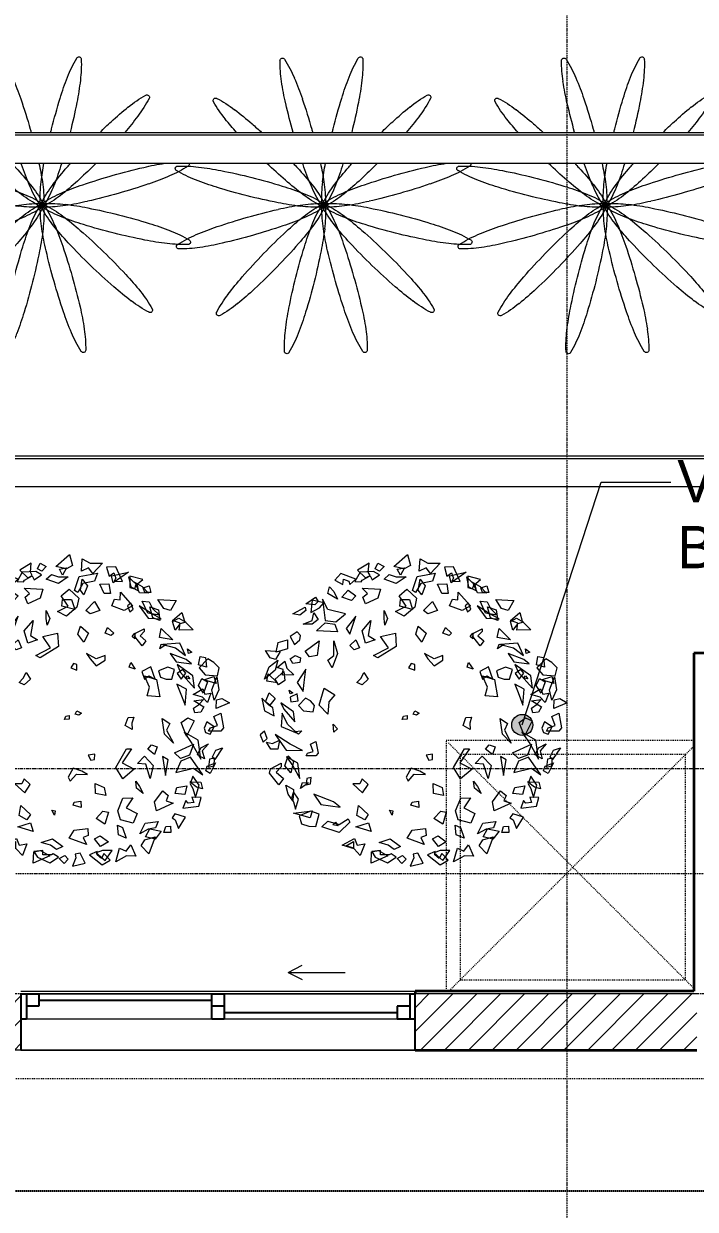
# Model space of a CAD drawing. Header units: millimetres. Extents: x 46079 to 131409, y 40831 to 60403.
# Drawn here: x 122703 to 125088, y 43772 to 47982 of the extents above; entities that cross this region are included whole.
import ezdxf

# ---------------------------------------------------------------- set-up
doc = ezdxf.new("R2010")
doc.units = ezdxf.units.MM
for name, pattern in [('Alignement de la ligne', [6.35, 3.175, -3.175]), ('Dash - Tight', [4.5, 3, -1.5]), ('Dash Dot 3_16_', [7.9375, 4.7625, -1.5875, 0, -1.5875]), ('Grid Line', [22.225, 12.7, -3.175, 3.175, -3.175]), ('Hidden', [7.14375, 4.7625, -2.38125])]:
    doc.linetypes.add(name, pattern=pattern)
for name, color, linetype, lineweight in [('0-2', 10, 'Continuous', 5), ('A-DETL-GENF-2', 92, 'Dash - Tight', 18), ('A-DETL-GENF-3', 92, 'Hidden', 25), ('A-FLOR-1', 250, 'Continuous', 18), ('A-GLAZ', 151, 'Continuous', 18), ('A-GLAZ-1', 151, 'Continuous', 25), ('A-WALL', 113, 'Continuous', 18), ('A-WALL-1', 113, 'Continuous', 35), ('A-WALL-PATT-1', 111, 'Continuous', 18), ('G-ANNO-SYMB-1', 111, 'Dash Dot 3_16_', 18), ('G-ANNO-TEXT-1', 90, 'Continuous', 9), ('G-ANNO-TEXT-2', 7, 'Continuous', 9), ('G-IMPT', 8, 'Continuous', 18), ('G-IMPT-3', 9, 'Alignement de la ligne', 18), ('L-PLNT-1', 253, 'Continuous', 18), ('M-EQPM-2', 9, 'Alignement de la ligne', 18), ('S-GRID-1', 1, 'Grid Line', 9)]:
    doc.layers.add(name, color=color, linetype=linetype, lineweight=lineweight)
doc.styles.add('Arial_3', font='arial.ttf', dxfattribs={"width": 0.95, "height": 150})

# ---------------------------------------------------------------- blocks, each defined once
blk = doc.blocks.new('NCV_TKTC_TANG 1_rvt-3-TKCS_BỂ NƯỚC NGẦM - MẶT BẰNG NẮP BỂ')
at = {"layer": 'A-FLOR-1'}
blk.add_line((65852.6, 44336.9), (62952.6, 44336.9), dxfattribs=at)
blk = doc.blocks.new('1_FAMILY RVT - W01-WxH 1400x1400xmm-V18-TKCS_BỂ NƯỚC NGẦM - MẶT BẰNG NẮP BỂ')
at = {"layer": 'A-GLAZ'}
for p, q in [((248.4, 172.39), (299.2, 197.79)), ((248.4, 172.39), (299.2, 146.99)), ((248.4, 172.39), (451.6, 172.39)), ((700, 96.19), (-700, 96.19)), ((-636.5, 96.19), (-22.225, 96.19)), ((22.225, 96.19), (680.95, 96.19)), ((-680.95, 7.29), (-22.225, 7.29)), ((22.225, 7.29), (636.5, 7.29)), ((-700, -103.81), (700, -103.81))]:
    blk.add_line(p, q, dxfattribs=at)
at = {"layer": 'A-GLAZ-1'}
for p, q in [((-700, 96.19), (-700, -103.81)), ((-700, 96.19), (-636.5, 96.19)), ((-680.95, 96.19), (-680.95, 7.29)), ((-636.5, 96.19), (-636.5, 51.74)), ((-22.225, 7.29), (-22.225, 96.19)), ((-22.225, 96.19), (22.225, 96.19)), ((22.225, 96.19), (22.225, 7.29)), ((680.95, 96.19), (700, 96.19)), ((680.95, 96.19), (680.95, 7.29)), ((700, -103.81), (700, 96.19)), ((-636.5, 51.74), (-680.95, 51.74)), ((-636.5, 73.965), (-22.225, 73.965)), ((22.225, 51.74), (-22.225, 51.74)), ((636.5, 51.74), (636.5, 7.29)), ((680.95, 51.74), (636.5, 51.74)), ((-700, 7.29), (-680.95, 7.29)), ((-22.225, 7.29), (22.225, 7.29)), ((22.225, 29.515), (636.5, 29.515)), ((636.5, 7.29), (700, 7.29))]:
    blk.add_line(p, q, dxfattribs=at)
blk = doc.blocks.new('CAY BACH TRINH - CAY BACH TRINH_dwg-2249800-TKCS_BỂ NƯỚC NGẦM - MẶT BẰNG NẮP BỂ')
at = {"layer": 'G-IMPT', "flags": 128}
for points in [[(7, 1749), (-25, 1628), (43, 1591), (160, 1616)], [(-578, 1452), (-505, 1613), (-404, 1608), (-431, 1511), (-482, 1548), (-505, 1489), (-486, 1456)], [(-357, 1653), (-250, 1541), (-201, 1603), (-123, 1566), (-133, 1703), (-220, 1653)], [(121, 1587), (40, 1602), (86, 1521)], [(335, 1653), (267, 1616), (316, 1566), (365, 1591)], [(423, 1516), (443, 1553), (433, 1653), (560, 1578), (472, 1491)], [(-715, 1368), (-728, 1408), (-805, 1472), (-663, 1508), (-663, 1385)], [(-648, 1504), (-672, 1392), (-758, 1347), (-746, 1419), (-706, 1444)], [(-477, 1437), (-459, 1512), (-646, 1555)], [(-83, 1327), (-48, 1351), (-99, 1506), (-301, 1542), (-270, 1454), (-140, 1428)], [(-133, 1478), (-191, 1403), (-152, 1303), (-113, 1353)], [(23, 1503), (131, 1428), (267, 1478), (209, 1528), (131, 1503)], [(533, 1553), (590, 1452), (520, 1446), (509, 1467), (423, 1512), (399, 1468), (319, 1525), (383, 1562)], [(579, 1478), (745, 1541), (813, 1466), (725, 1416), (716, 1478), (657, 1453), (647, 1416)], [(-874, 1403), (-896, 1328), (-826, 1327), (-809, 1379)], [(-870, 1320), (-769, 1323), (-719, 1438), (-798, 1395)], [(-556, 1333), (-692, 1179), (-600, 1129), (-460, 1181), (-492, 1255), (-553, 1247)], [(-428, 1425), (-446, 1319), (-376, 1318), (-327, 1420)], [(14, 1366), (-94, 1266), (-74, 1166), (43, 1066), (140, 1116), (23, 1178), (101, 1291)], [(511, 1378), (306, 1366), (335, 1266), (472, 1203), (501, 1278), (452, 1316)], [(667, 1353), (579, 1291), (628, 1241), (735, 1278)], [(871, 1391), (823, 1341), (784, 1253), (891, 1316)], [(-1174, 1238), (-1112, 1130), (-1037, 1152), (-972, 1252)], [(-989, 1076), (-860, 1099), (-799, 1231), (-876, 1225), (-913, 1152)], [(-697, 1145), (-671, 1210), (-634, 1180), (-660, 1114)], [(-269, 1228), (-328, 1128), (-220, 1091), (-172, 1128)], [(-50, 1140), (92, 1178), (86, 1252), (-14, 1249)], [(696, 1091), (891, 1141), (949, 1253), (920, 1016), (803, 1003)], [(1064, 1244), (1080, 1108), (985, 1158), (937, 1212)], [(1027, 1278), (998, 1228), (1037, 1191), (1135, 1203)], [(-1364, 914), (-1208, 910), (-1218, 988), (-1136, 1017), (-1240, 1107), (-1267, 1010)], [(-766, 1181), (-866, 1042), (-1009, 1038), (-900, 1094)], [(-996, 1019), (-915, 1047), (-883, 1171), (-978, 1137)], [(267, 1128), (228, 1041), (257, 966), (267, 1041)], [(647, 866), (579, 1066), (686, 928)], [(1047, 1103), (998, 1028), (1066, 978), (1164, 978), (1066, 1016)], [(1144, 1166), (1135, 1128), (1203, 1078), (1281, 1091)], [(-1164, 910), (-1135, 1007), (-1204, 1044), (-1282, 1000), (-1216, 980)], [(-1010, 928), (-1137, 803), (-990, 828)], [(-840, 791), (-799, 735), (-718, 839), (-724, 876), (-821, 927), (-821, 894), (-775, 847)], [(-415, 941), (-483, 878), (-454, 853), (-386, 878)], [(-113, 953), (-201, 878), (-152, 778), (-84, 866)], [(413, 1016), (443, 853), (365, 803), (472, 766), (511, 903)], [(813, 978), (784, 891), (1018, 903), (920, 991)], [(-717, 878), (-717, 816), (-688, 841)], [(140, 878), (131, 728), (335, 603), (384, 628), (218, 716), (306, 841)], [(579, 803), (540, 716), (599, 691), (647, 741)], [(823, 791), (784, 653), (842, 491), (891, 578), (823, 628)], [(988, 791), (1008, 628), (1096, 616), (1144, 678)], [(1261, 753), (1203, 803), (1193, 853), (1232, 891), (1310, 841)], [(1339, 702), (1463, 665), (1444, 774), (1337, 802)], [(-1302, 703), (-1351, 666), (-1312, 653)], [(-1279, 631), (-1217, 768), (-1027, 752), (-1169, 714)], [(-993, 702), (-1009, 756), (-1064, 751)], [(1422, 673), (1471, 586), (1531, 604), (1583, 684)], [(-1595, 553), (-1527, 591), (-1429, 491), (-1497, 416), (-1634, 403), (-1653, 491)], [(-1424, 524), (-1440, 618), (-1501, 607), (-1513, 501)], [(-1380, 266), (-1361, 403), (-1185, 528), (-1224, 441)], [(-1109, 650), (-1174, 560), (-1345, 537), (-1285, 585)], [(-721, 477), (-654, 499), (-671, 550)], [(-220, 591), (-289, 516), (-386, 578), (-386, 628), (-289, 591), (-181, 653)], [(-74, 528), (-35, 541), (-6, 491), (-74, 466)], [(1310, 591), (1252, 628), (1193, 603), (1203, 553), (1281, 541)], [(1270, 413), (1394, 410), (1386, 473), (1452, 496), (1368, 568), (1347, 490)], [(1447, 578), (1476, 466), (1593, 366), (1544, 503)], [(-1619, 320), (-1482, 361), (-1595, 398)], [(-1328, 370), (-1279, 378), (-1302, 402)], [(-1283, 435), (-1251, 475), (-1188, 428), (-1232, 366)], [(-1065, 367), (-1127, 366), (-1158, 473), (-1082, 500), (-981, 458), (-1000, 389)], [(-855, 181), (-881, 279), (-825, 405), (-958, 362), (-994, 169)], [(-942, 366), (-893, 503), (-795, 453), (-825, 366), (-873, 403)], [(491, 441), (443, 366), (511, 303), (569, 328), (521, 378)], [(1135, 478), (1232, 328), (1164, 228), (1154, 328)], [(1378, 453), (1369, 353), (1437, 303), (1476, 366)], [(1553, 425), (1451, 325), (1568, 345)], [(-1597, 135), (-1570, 248), (-1626, 391), (-1648, 247)], [(-1478, 213), (-1422, 297), (-1459, 373), (-1523, 336)], [(-1274, 77), (-1290, 255), (-1183, 312), (-1221, 219)], [(813, 191), (881, 116), (891, -22), (988, 78), (930, 266)], [(-1619, 40), (-1622, 139), (-1683, 152), (-1767, 105)], [(-1363, 198), (-1471, 259), (-1494, 200), (-1562, 210), (-1523, 107), (-1467, 166)], [(-1478, 141), (-1429, 91), (-1371, 128)], [(1085, 125), (1140, 155), (1218, 75), (1163, 15), (1054, 5), (1038, 75)], [(1310, 166), (1300, 116), (1222, 128), (1232, 203)], [(1319, 245), (1280, 215), (1311, 205)], [(1476, 153), (1534, 78), (1583, 116), (1544, 216)], [(1624, 156), (1594, 16), (1487, -41), (1502, 50), (1551, 81)], [(-1482, 60), (-1448, -1), (-1384, -6), (-1369, 43), (-1433, 90)], [(-74, 16), (-123, -9), (-94, -34), (-55, -22)], [(1256, -105), (1272, 5), (1412, 105), (1381, 35)], [(-1595, -47), (-1673, -9), (-1702, -172), (-1673, -209), (-1536, -209), (-1556, -172), (-1634, -147)], [(-1515, -106), (-1486, -178), (-1501, -227), (-1553, -242), (-1599, -161)], [(-1291, -267), (-1232, -115), (-1304, -62), (-1376, -95)], [(-1145, -345), (-1046, -242), (-1021, -71), (-1105, -125), (-1069, -201)], [(-688, -191), (-610, -147), (-641, -60), (-704, -55), (-685, -122)], [(11, -79), (65, -80), (51, -44), (11, -37)], [(1398, -9), (1408, -159), (1232, -234), (1339, -134)], [(-1449, -521), (-1419, -309), (-1263, -222), (-1351, -346)], [(832, -134), (784, -184), (823, -222)], [(1477, -247), (1352, -421), (1173, -426), (1309, -356)], [(1179, -205), (1218, -245), (1264, -215)], [(1563, -293), (1595, -211), (1641, -250), (1609, -331)], [(-1489, -516), (-1411, -473), (-1448, -396), (-1534, -351), (-1465, -430)], [(-1224, -515), (-1157, -451), (-1369, -353), (-1324, -476)], [(-935, -470), (-860, -411), (-900, -361), (-966, -383)], [(1085, -355), (1023, -325), (999, -455), (1023, -485), (1132, -485), (1116, -455), (1054, -435)], [(1427, -309), (1447, -409), (1525, -409), (1573, -334), (1505, -346)], [(-1604, -526), (-1578, -497), (-1615, -421), (-1690, -396)], [(-1546, -521), (-1536, -609), (-1595, -596), (-1604, -509)], [(-1173, -669), (-1368, -622), (-1473, -694), (-1336, -498), (-1227, -542)], [(-1024, -493), (-1058, -702), (-1088, -530)], [(-888, -735), (-838, -578), (-745, -570), (-823, -487), (-921, -590)], [(-582, -741), (-504, -613), (-626, -407), (-681, -406), (-575, -561), (-711, -631)], [(-229, -532), (-269, -525), (-272, -467), (-200, -477)], [(1202, -735), (1225, -565), (1350, -495), (1280, -595)], [(1330, -484), (1271, -546), (1300, -671), (1369, -596)], [(-1553, -680), (-1504, -649), (-1521, -598), (-1613, -563)], [(-129, -656), (-34, -622), (23, -722), (0, -767), (-69, -688), (-193, -693)], [(1384, -736), (1435, -805), (1537, -675), (1529, -628), (1408, -565), (1408, -607), (1465, -665)], [(-1468, -852), (-1402, -831), (-1326, -772), (-1450, -777)], [(-1390, -946), (-1429, -809), (-1361, -709), (-1332, -796), (-1361, -846)], [(-811, -903), (-736, -844), (-727, -764), (-770, -826)], [(614, -795), (506, -893), (444, -803), (510, -740), (536, -796)], [(1124, -735), (1132, -805), (1085, -795), (1077, -725)], [(1193, -846), (1173, -780), (1104, -785)], [(-1270, -915), (-1163, -901), (-1183, -834), (-1295, -817)], [(-1144, -1010), (-957, -1095), (-936, -993), (-1027, -873), (-1088, -926), (-1063, -982)], [(-393, -926), (-281, -901), (-277, -790), (-378, -835)], [(1048, -911), (967, -1024), (753, -1052), (829, -993)], [(1249, -1075), (1218, -965), (1272, -885), (1295, -955), (1272, -995)], [(1359, -809), (1271, -859), (1281, -984), (1330, -909)], [(-1251, -1066), (-1426, -1044), (-1452, -946), (-1351, -943), (-1371, -1002), (-1308, -1008), (-1282, -979)], [(-698, -1231), (-557, -1193), (-527, -1096), (-584, -953), (-693, -951), (-619, -1061), (-741, -1124)], [(-120, -1056), (-31, -1033), (-45, -997), (-117, -988)], [(550, -1034), (443, -1134), (482, -1196), (569, -1146)], [(-1130, -1172), (-1165, -1196), (-1203, -1289), (-1280, -1164), (-1162, -1128)], [(-384, -1242), (-286, -1181), (-363, -1098), (-424, -1108)], [(176, -1143), (205, -1087), (168, -1096)], [(667, -1184), (647, -1221), (764, -1334), (959, -1271), (891, -1209), (764, -1246)], [(1103, -1266), (1025, -1267), (986, -1133), (1081, -1099), (1208, -1151), (1184, -1238)], [(1066, -1096), (1086, -1171), (1271, -1121)], [(-1117, -1335), (-1039, -1334), (-1059, -1267), (-1114, -1266)], [(-883, -1296), (-1010, -1321), (-942, -1409), (-834, -1384)], [(-771, -1348), (-831, -1232), (-975, -1212), (-947, -1284), (-866, -1298)], [(-622, -1399), (-535, -1360), (-523, -1254), (-580, -1280)], [(-180, -1469), (12, -1396), (-45, -1309), (-194, -1290), (-200, -1370), (-142, -1392)], [(411, -1324), (581, -1272), (441, -1226)], [(775, -1261), (835, -1251), (807, -1222)], [(-872, -1573), (-787, -1482), (-829, -1416), (-944, -1384)], [(-336, -1491), (-270, -1405), (-332, -1372), (-423, -1439)], [(323, -1445), (199, -1404), (83, -1492), (153, -1523), (221, -1476)], [(731, -1476), (595, -1400), (567, -1474), (481, -1461), (531, -1590), (600, -1516)], [(608, -1509), (686, -1484), (608, -1434)], [(-505, -1659), (-547, -1509), (-620, -1542), (-671, -1472), (-727, -1598), (-626, -1595)], [(-386, -1646), (-464, -1534), (-357, -1534), (-289, -1559)], [(-215, -1584), (-355, -1693), (-443, -1641), (-373, -1567), (-346, -1624), (-297, -1583), (-299, -1545)], [(-55, -1574), (-63, -1616), (-24, -1708), (-167, -1674), (-109, -1565)], [(228, -1671), (131, -1609), (189, -1571), (209, -1584), (306, -1584), (306, -1534), (404, -1546), (365, -1609)], [(411, -1674), (406, -1550), (330, -1534), (226, -1592)], [(69, -1680), (123, -1624), (62, -1590), (23, -1629)]]:
    blk.add_lwpolyline(points, close=True, dxfattribs=at)
blk = doc.blocks.new('CAY BACH TRINH - CAY BACH TRINH-2271498-TKCS_BỂ NƯỚC NGẦM - MẶT BẰNG NẮP BỂ')
at = {"extrusion": (0, 0, -1), "xscale": 0.3200000000000001, "yscale": 0.3200000000000001, "zscale": -0.3200000000000001, "rotation": 180}
blk.add_blockref('CAY BACH TRINH - CAY BACH TRINH_dwg-2249800-TKCS_BỂ NƯỚC NGẦM - MẶT BẰNG NẮP BỂ', (0, 0), dxfattribs=at)
blk = doc.blocks.new('CAY LAI TAY - CAY LAI TAY_dwg-2249844-TKCS_BỂ NƯỚC NGẦM - MẶT BẰNG NẮP BỂ')
at = {"layer": 'G-IMPT'}
blk.add_line((-195, 421), (-194, 416), dxfattribs=at)
for centre, radius, start, end in [((882, 1414), 1276, 177.583, 187.1066), ((-369, 1466), 24.6, 104.1164, 177.583), ((-369, 1466), 24.6, 30.6499, 104.1164), ((-1446, 828), 1276, 21.1263, 30.6499), ((1470, 783), 1276, 147.583, 157.1066), ((414, 1454), 24.6, 74.1164, 147.583), ((414, 1454), 24.6, 0.6499, 74.1164), ((-838, 1440), 1276, 351.1263, 0.6499), ((2760, 1648), 3169, 187.1066, 191.2008), ((-3211, 146), 3169, 17.032, 21.1263), ((3214, 47), 3169, 157.1066, 161.2008), ((-2707, 1732), 3169, 347.032, 351.1263), ((-1053, 1085), 24.6, 134.1164, 207.583), ((57, 1665), 1276, 207.583, 217.1066), ((-1053, 1085), 24.6, 60.6499, 134.1164), ((-1666, -6), 1276, 51.1263, 60.6499), ((-6154, -755), 6247, 14.1164, 17.032), ((1665, -57), 1276, 117.583, 127.1066), ((1085, 1053), 24.6, 44.1164, 117.583), ((-2854, -1479), 3169, 47.032, 51.1263), ((5779, 2246), 6247, 191.2008, 194.0183), ((6128, -945), 6247, 161.2008, 164.1164), ((-5707, 2423), 6247, 344.3003, 347.032), ((2807, -1566), 3169, 127.1066, 131.2008), ((-6, 1666), 1276, 321.1263, 330.6499), ((1085, 1053), 24.6, 330.6499, 44.1164), ((1566, 2807), 3169, 217.1066, 220.8956), ((-4952, -3731), 6247, 45.6065, 47.032), ((-1479, 2854), 3169, 317.9672, 321.1263), ((-6154, -755), 6247, 13.7801, 14.1164), ((6128, -945), 6247, 164.1164, 164.4239), ((4834, -3882), 6247, 131.2008, 132.3753), ((-1454, 414), 24.6, 164.1164, 237.583), ((-783, 1470), 1276, 237.583, 247.1066), ((-1732, -2707), 3169, 77.032, 80.9309), ((-2423, -5707), 6247, 74.1164, 77.032), ((3882, 4834), 6247, 224.9505, 227.032), ((-4952, -3731), 6247, 41.2008, 41.6662), ((-2636, -1704), 3169, 37.1066, 41.2008), ((2836, 1344), 3169, 197.032, 201.1263), ((-3134, -157), 3169, 7.1066, 10.5271), ((3128, -254), 3169, 167.6909, 171.1263), ((2582, -1784), 3169, 137.032, 141.1263), ((-2793, 1431), 3169, 337.1066, 341.2008), ((-5707, 2423), 6247, 341.2008, 341.3131), ((4834, -3882), 6247, 136.4524, 137.032), ((-3731, 4952), 6247, 311.2008, 313.5068), ((1648, -2760), 3169, 97.1066, 101.2008), ((1414, -882), 1276, 87.583, 97.1066), ((1466, 369), 24.6, 14.1164, 87.583), ((1466, 369), 24.6, 300.6499, 14.1164), ((-47, 3214), 3169, 247.1066, 251.2008), ((-2423, -5707), 6247, 71.2008, 74.1164), ((1784, 2582), 3169, 227.032, 231.1263), ((-1704, 2636), 3169, 307.1066, 311.2008), ((2246, -5779), 6247, 104.1164, 107.032), ((2246, -5779), 6247, 101.2008, 104.1164), ((146, 3211), 3169, 287.032, 291.1263), ((828, 1446), 1276, 291.1263, 300.6499), ((945, 6128), 6247, 251.2008, 254.1164), ((945, 6128), 6247, 254.1164, 257.032), ((-1431, -2793), 3169, 67.1066, 71.2008), ((-695, -1050), 1276, 57.583, 67.1066), ((1071, 662), 1276, 201.1263, 210.6499), ((-1127, -562), 1276, 27.583, 37.1066), ((1258, 38), 1276, 171.1263, 180.6499), ((1109, -596), 1276, 141.1263, 150.6499), ((-1257, 77), 1276, 357.583, 7.1066), ((662, -1071), 1276, 111.1263, 120.6499), ((-1050, 695), 1276, 327.583, 337.1066), ((1344, -2836), 3169, 107.032, 111.1263), ((-755, 6154), 6247, 284.1164, 287.032), ((157, -3134), 3169, 97.1066, 101.2008), ((254, 3128), 3169, 257.032, 261.1263), ((-77, -1257), 1276, 87.583, 97.1066), ((562, -1127), 1276, 117.583, 127.1066), ((596, 1109), 1276, 231.1263, 240.6499), ((-18, -17), 24.6, 44.1164, 117.583), ((-6, 24), 24.6, 210.6499, 284.1164), ((-7, -24), 24.6, 74.1164, 147.583), ((-24, -6), 24.6, 14.1164, 87.583), ((6, -24), 24.6, 104.1164, 177.583), ((7, 24), 24.6, 180.6499, 254.1164), ((-24, -6), 24.6, 300.6499, 14.1164), ((-24, 7), 24.6, 344.1164, 57.583), ((18, 17), 24.6, 150.6499, 224.1164), ((17, -18), 24.6, 134.1164, 207.583), ((24, 6), 24.6, 120.6499, 194.1164), ((-17, 18), 24.6, 314.1164, 27.583), ((-6, 24), 24.6, 284.1164, 357.583), ((24, -7), 24.6, 90.6499, 164.1164), ((7, 24), 24.6, 254.1164, 327.583), ((17, -18), 24.6, 60.6499, 134.1164), ((6, -24), 24.6, 30.6499, 104.1164), ((-7, -24), 24.6, 0.6499, 74.1164), ((-18, -17), 24.6, 330.6499, 44.1164), ((24, 6), 24.6, 194.1164, 267.583), ((18, 17), 24.6, 224.1164, 297.583), ((38, -1258), 1276, 81.1263, 90.6499), ((-562, 1127), 1276, 297.583, 307.1066), ((-596, -1109), 1276, 51.1263, 60.6499), ((-157, 3134), 3169, 277.1066, 281.2008), ((-254, -3128), 3169, 77.032, 81.1263), ((-755, 6154), 6247, 281.2008, 284.1164), ((755, -6154), 6247, 104.1164, 107.032), ((755, -6154), 6247, 101.2008, 104.1164), ((1704, -2636), 3169, 127.1066, 131.2008), ((-38, 1258), 1276, 261.1263, 270.6499), ((-662, 1071), 1276, 291.1263, 300.6499), ((1050, -695), 1276, 147.583, 157.1066), ((-1109, 596), 1276, 321.1263, 330.6499), ((-17, 18), 24.6, 240.6499, 314.1164), ((-24, 7), 24.6, 270.6499, 344.1164), ((1257, -77), 1276, 177.583, 187.1066), ((1127, 562), 1276, 207.583, 217.1066), ((24, -7), 24.6, 164.1164, 237.583), ((-1258, -38), 1276, 351.1263, 0.6499), ((695, 1050), 1276, 237.583, 247.1066), ((77, 1257), 1276, 267.583, 277.1066), ((-1071, -662), 1276, 21.1263, 30.6499), ((-1784, -2582), 3169, 47.032, 51.1263), ((-945, -6128), 6247, 74.1164, 77.032), ((-146, -3211), 3169, 107.032, 111.1263), ((-2246, 5779), 6247, 284.1164, 287.032), ((-1344, 2836), 3169, 287.032, 291.1263), ((-2582, 1784), 3169, 317.032, 321.1263), ((2793, -1431), 3169, 157.1066, 161.2008), ((-3128, 254), 3169, 347.032, 351.1263), ((3134, 157), 3169, 187.1066, 191.2008), ((2636, 1704), 3169, 217.1066, 221.2008), ((-2836, -1344), 3169, 17.032, 21.1263), ((1431, 2793), 3169, 247.1066, 251.2008), ((2423, 5707), 6247, 251.2008, 254.1164), ((-945, -6128), 6247, 71.2008, 74.1164), ((47, -3214), 3169, 67.1066, 71.2008), ((-1466, -369), 24.6, 120.6499, 194.1164), ((-828, -1446), 1276, 111.1263, 120.6499), ((-1648, 2760), 3169, 277.1066, 281.2008), ((-2246, 5779), 6247, 281.2008, 284.1164), ((3731, -4952), 6247, 131.2008, 134.1164), ((-3882, -4834), 6247, 44.1164, 47.032), ((2423, 5707), 6247, 254.1164, 257.032), ((783, -1470), 1276, 57.583, 67.1066), ((-1466, -369), 24.6, 194.1164, 267.583), ((-1414, 882), 1276, 267.583, 277.1066), ((3731, -4952), 6247, 134.1164, 137.032), ((-4834, 3882), 6247, 314.1164, 317.032), ((5707, -2423), 6247, 161.2008, 164.1164), ((-6128, 945), 6247, 344.1164, 347.032), ((6154, 755), 6247, 191.2008, 194.1164), ((-5779, -2246), 6247, 14.1164, 17.032), ((4952, 3731), 6247, 221.2008, 224.1164), ((1732, 2707), 3169, 257.032, 261.1263), ((1440, 838), 1276, 261.1263, 270.6499), ((1454, -414), 24.6, 270.6499, 344.1164), ((1454, -414), 24.6, 344.1164, 57.583), ((-3882, -4834), 6247, 41.2008, 44.1164), ((1479, -2854), 3169, 137.032, 141.1263), ((-4834, 3882), 6247, 311.2008, 314.1164), ((5707, -2423), 6247, 164.1164, 167.032), ((4952, 3731), 6247, 224.1164, 227.032), ((-2807, 1566), 3169, 307.1066, 311.2008), ((-6128, 945), 6247, 341.2008, 344.1164), ((6154, 755), 6247, 194.1164, 197.032), ((-5779, -2246), 6247, 11.2008, 14.1164), ((-1566, -2807), 3169, 37.1066, 41.2008), ((6, -1666), 1276, 141.1263, 150.6499), ((2854, 1479), 3169, 227.032, 231.1263), ((-57, -1665), 1276, 27.583, 37.1066), ((-1085, -1053), 24.6, 150.6499, 224.1164), ((-1085, -1053), 24.6, 224.1164, 297.583), ((-1665, 57), 1276, 297.583, 307.1066), ((2707, -1732), 3169, 167.032, 171.1263), ((-3214, -47), 3169, 337.1066, 341.2008), ((-2760, -1648), 3169, 7.1066, 11.2008), ((1666, 6), 1276, 231.1263, 240.6499), ((3211, -146), 3169, 197.032, 201.1263), ((1053, -1085), 24.6, 240.6499, 314.1164), ((1053, -1085), 24.6, 314.1164, 27.583), ((838, -1440), 1276, 171.1263, 180.6499), ((-1470, -783), 1276, 327.583, 337.1066), ((1446, -828), 1276, 201.1263, 210.6499), ((-882, -1414), 1276, 357.583, 7.1066), ((-414, -1454), 24.6, 180.6499, 254.1164), ((-414, -1454), 24.6, 254.1164, 327.583), ((369, -1466), 24.6, 210.6499, 284.1164), ((369, -1466), 24.6, 284.1164, 357.583)]:
    blk.add_arc(centre, radius, start, end, dxfattribs=at)
blk = doc.blocks.new('CAY LAI TAY - CAY LAI TAY-2253704-TKCS_BỂ NƯỚC NGẦM - MẶT BẰNG NẮP BỂ')
at = {"extrusion": (0, 0, -1), "xscale": 0.3535714285714286, "yscale": 0.3535714285714286, "zscale": -0.3535714285714286, "rotation": 180}
blk.add_blockref('CAY LAI TAY - CAY LAI TAY_dwg-2249844-TKCS_BỂ NƯỚC NGẦM - MẶT BẰNG NẮP BỂ', (0, 0), dxfattribs=at)
blk = doc.blocks.new('TKTC_NAP THAM BE NUOC NGAM_260130 - TKTC_XREF_260130_NAP THAM BE NUOC NGAM_dwg-4013458-TKCS_BỂ NƯỚC NGẦM - MẶT BẰNG NẮP BỂ')
at = {"layer": 'G-IMPT-3'}
for p, q in [((-138190.8, 141006.3), (-137319.1, 140134.7)), ((-137319.1, 140994.7), (-138189.1, 140124.7)), ((-140209.1, 139814.7), (-137219.1, 139814.7))]:
    blk.add_line(p, q, dxfattribs=at)
at = {"layer": 'G-IMPT-3', "flags": 128}
blk.add_lwpolyline([(-137319.1, 141014.7), (-138199.1, 141014.7), (-138199.1, 140124.7)], dxfattribs=at)
blk.add_lwpolyline([(-138149.1, 140164.7), (-137349.1, 140164.7), (-137349.1, 140964.7), (-138149.1, 140964.7)], close=True, dxfattribs=at)
blk = doc.blocks.new('TKTC_NAP THAM BE NUOC NGAM_260130 - NẮP THĂM BỂ NƯỚC NGẦM-2336355-TKCS_BỂ NƯỚC NGẦM - MẶT BẰNG NẮP BỂ')
blk.add_blockref('TKTC_NAP THAM BE NUOC NGAM_260130 - TKTC_XREF_260130_NAP THAM BE NUOC NGAM_dwg-4013458-TKCS_BỂ NƯỚC NGẦM - MẶT BẰNG NẮP BỂ', (150009, -139814.7))
blk = doc.blocks.new('BORDER VIEW - BORDER VIEW-2143926-TKCS_BỂ NƯỚC NGẦM - MẶT BẰNG NẮP BỂ')
at = {"layer": 'A-DETL-GENF-3'}
blk.add_line((20350, 0), (150, 0), dxfattribs=at)

msp = doc.modelspace()

# ---------------------------------------------------------------- hatches: boundary and pattern name
at = {"layer": 'A-WALL-PATT-1'}
h = msp.add_hatch(dxfattribs=at)
h.set_pattern_fill('FP_1', color=256, style=0, pattern_type=2)
h.set_pattern_definition([(45, (59240.78, 0), (-42.426407, 42.426407), [])])
h.paths.add_polyline_path([(125089.6, 44337.4), (125093.3, 44337.4), (125093.3, 44536.9), (124093.3, 44536.9), (124093.3, 44337.4), (124761.5, 44337.4)])
h.paths.add_polyline_path([(121693.4, 44337.4), (122693.3, 44337.4), (122693.3, 44536.9), (121693.4, 44536.9)])
at = {"layer": 'G-ANNO-TEXT-1'}
h = msp.add_hatch(color=256, dxfattribs=at)
edge = h.paths.add_edge_path()
edge.add_arc((124473.7, 45492.3), 37.5, 0, 360)

# ---------------------------------------------------------------- linework, layer by layer
at = {"layer": 'A-WALL'}
for p, q in [((127593.3, 47586.3), (113893.4, 47586.3)), ((115093.4, 47596.3), (127593.3, 47596.3)), ((127593.3, 47486.3), (114693.3, 47486.3)), ((114693.3, 46447.4), (127593.3, 46447.4)), ((127593.3, 46437.4), (114693.3, 46437.4)), ((127593.3, 46337.4), (114693.3, 46337.4)), ((122693.3, 44546.9), (124093.3, 44546.9)), ((125093.3, 44536.9), (124093.3, 44536.9))]:
    msp.add_line(p, q, dxfattribs=at)
at = {"layer": 'A-WALL-1'}
for p, q in [((125083.3, 45747.4), (125083.3, 44546.9)), ((125293.4, 45747.4), (125083.3, 45747.4)), ((125083.3, 44546.9), (124093.3, 44546.9)), ((124093.3, 44546.9), (124093.3, 44537.4)), ((124093.3, 44337.4), (125093.3, 44337.4))]:
    msp.add_line(p, q, dxfattribs=at)
at = {"layer": 'G-ANNO-SYMB-1'}
for p, q in [((124632.5, 59766.6), (124632.5, 42597.1)), ((105498.6, 44964.4), (130322.3, 44964.4))]:
    msp.add_line(p, q, dxfattribs=at)
at = {"layer": 'G-ANNO-TEXT-1'}
for p, q in [((124473.7, 45492.3), (124754.5, 46354)), ((124754.5, 46354), (125002, 46354))]:
    msp.add_line(p, q, dxfattribs=at)
msp.add_circle((124473.7, 45492.3), 37.5, dxfattribs=at)
at = {"layer": 'S-GRID-1'}
for p, q in [((127479.4, 45336.9), (108127, 45336.9)), ((127479.4, 44536.9), (108127, 44536.9))]:
    msp.add_line(p, q, dxfattribs=at)

# ---------------------------------------------------------------- block references
at = {"layer": '0-2'}
msp.add_blockref('NCV_TKTC_TANG 1_rvt-3-TKCS_BỂ NƯỚC NGẦM - MẶT BẰNG NẮP BỂ', (59240.8, 0), dxfattribs=at)
at = {"layer": 'A-DETL-GENF-2'}
msp.add_blockref('BORDER VIEW - BORDER VIEW-2143926-TKCS_BỂ NƯỚC NGẦM - MẶT BẰNG NẮP BỂ', (107093.3, 43836.9), dxfattribs=at)
at = {"layer": 'A-GLAZ'}
msp.add_blockref('1_FAMILY RVT - W01-WxH 1400x1400xmm-V18-TKCS_BỂ NƯỚC NGẦM - MẶT BẰNG NẮP BỂ', (123393.3, 44441.2), dxfattribs=at)
at = {"layer": 'L-PLNT-1', "rotation": 180}
for name, p in [('CAY LAI TAY - CAY LAI TAY-2253704-TKCS_BỂ NƯỚC NGẦM - MẶT BẰNG NẮP BỂ', (122768.3, 47337.4)), ('CAY LAI TAY - CAY LAI TAY-2253704-TKCS_BỂ NƯỚC NGẦM - MẶT BẰNG NẮP BỂ', (123768.3, 47337.4)), ('CAY LAI TAY - CAY LAI TAY-2253704-TKCS_BỂ NƯỚC NGẦM - MẶT BẰNG NẮP BỂ', (124768.3, 47337.4)), ('CAY BACH TRINH - CAY BACH TRINH-2271498-TKCS_BỂ NƯỚC NGẦM - MẶT BẰNG NẮP BỂ', (122868.3, 45537.4)), ('CAY BACH TRINH - CAY BACH TRINH-2271498-TKCS_BỂ NƯỚC NGẦM - MẶT BẰNG NẮP BỂ', (124068.3, 45537.4))]:
    msp.add_blockref(name, p, dxfattribs=at)
at = {"layer": 'M-EQPM-2'}
msp.add_blockref('TKTC_NAP THAM BE NUOC NGAM_260130 - NẮP THĂM BỂ NƯỚC NGẦM-2336355-TKCS_BỂ NƯỚC NGẦM - MẶT BẰNG NẮP BỂ', (112393.4, 44236.9), dxfattribs=at)

# ---------------------------------------------------------------- texts
at = {"layer": 'G-ANNO-TEXT-2', "insert": (125024.5, 46432.8), "char_height": 150, "width": 1699.754, "attachment_point": 1, "line_spacing_factor": 0.936439, "style": 'Arial_3'}
msp.add_mtext('\\pt904.875,1809.75,2714.625,3619.5,4524.375,5429.25,6334.125,7239,8143.875,9048.75,9953.625,10858.5,11763.375,12668.25,13573.125,14478,15382.875,16287.75,17192.625,18097.5,19002.375,19907.25,20812.125,21717,22621.875,23526.75,24431.625,25336.5,26241.375,27146.25,28051.125,28956;VỊ TRÍ NẮP THĂM\\PBỂ NƯỚC NGẦM', dxfattribs=at)

doc.saveas('drawing.dxf')
